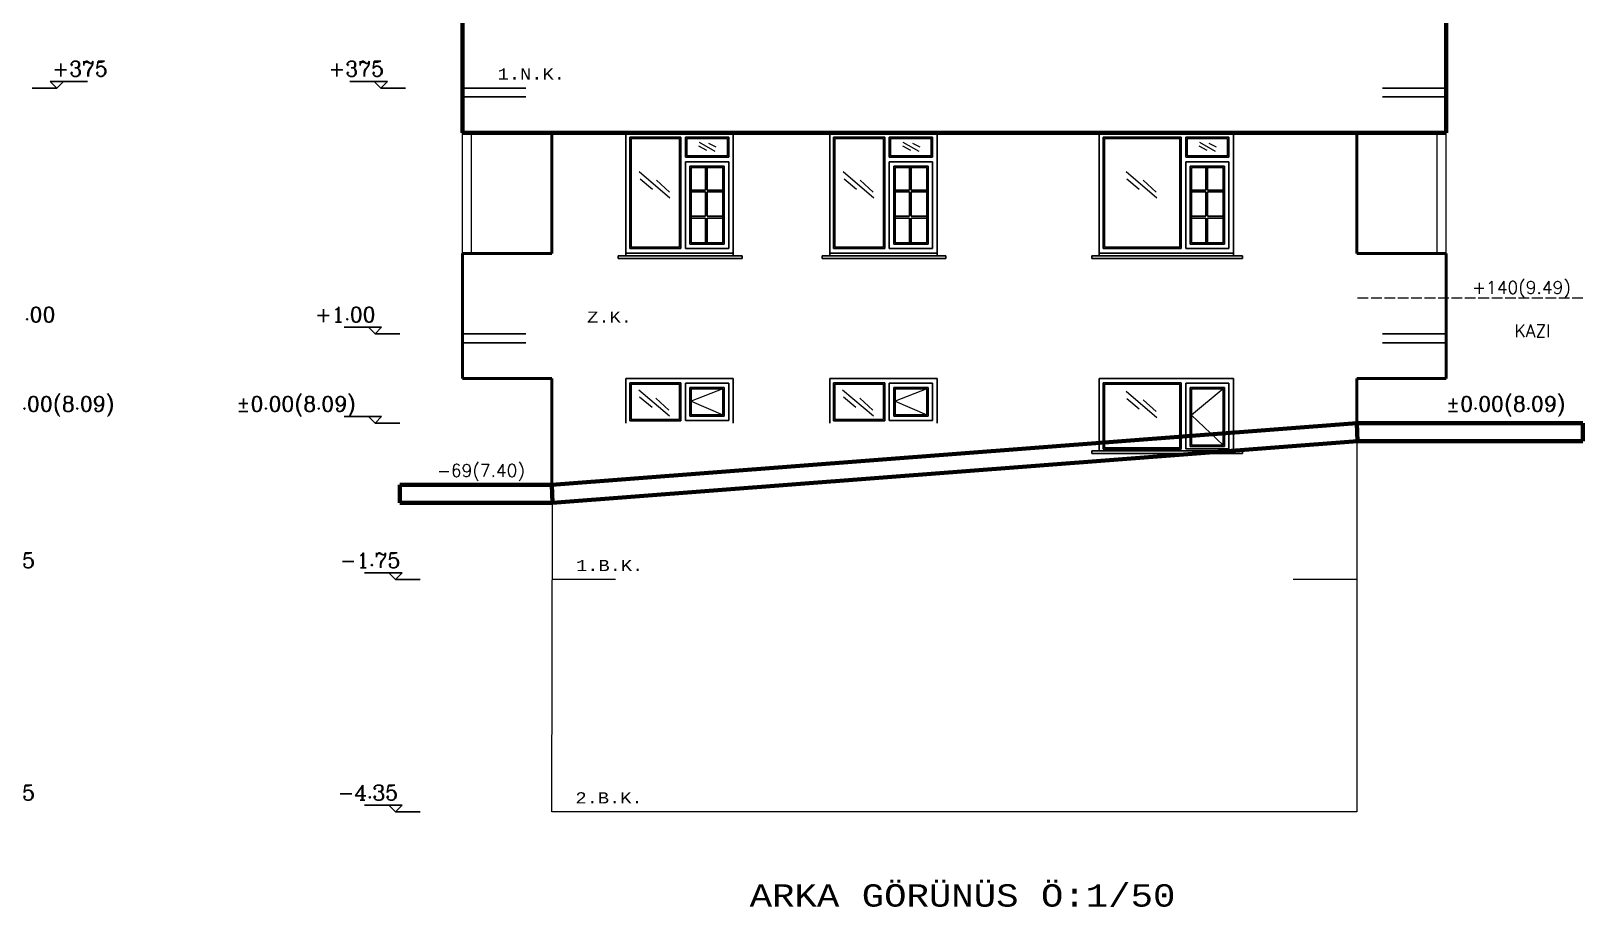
# Model space of a CAD drawing. Header units: millimetres. Extents: x 35860 to 71103, y -11298 to -8385.
# Drawn here: x 61447 to 63182, y -11105 to -10125 of the extents above; entities that cross this region are included whole.
import ezdxf
from ezdxf.enums import TextEntityAlignment as Align

# ---------------------------------------------------------------- set-up
doc = ezdxf.new("R2010")
doc.units = ezdxf.units.MM
doc.header["$MEASUREMENT"] = 0
doc.linetypes.add('ÇİZGİ1', pattern=[15, 12, -3])
doc.layers.get('0').update_dxf_attribs({"lineweight": 15})
for name, color, linetype, lineweight in [('02', 2, 'Continuous', 20), ('03_Yazı', 1, 'Continuous', 30), ('05', 4, 'Continuous', 50), ('07', 3, 'Continuous', 70)]:
    doc.layers.add(name, color=color, linetype=linetype, lineweight=lineweight)
doc.layers.add('1', color=1, linetype='Continuous')
doc.layers.add('RAK', color=110, linetype='Continuous')
doc.styles.add('C', font='')
doc.styles.add('ROMANC', font='romanc', dxfattribs={"height": 0.11})
doc.styles.get('C').set_extended_font_data('Courier New Tur')

msp = doc.modelspace()

# ---------------------------------------------------------------- linework, layer by layer
for p, q in [((61447.9, -10188.4), (61470.4, -10188.4)), ((61865.5, -10188.4), (61843, -10188.4)), ((62000.2, -10188.4), (61929.1, -10188.4)), ((62000.2, -10188.4), (61929.1, -10188.4)), ((61929.1, -10188.4), (62000.2, -10188.4)), ((62000.2, -10198.4), (61929.1, -10198.4)), ((62000.2, -10198.4), (61929.1, -10198.4)), ((61929.1, -10198.4), (62000.2, -10198.4)), ((63029.1, -10188.4), (62958, -10188.4)), ((63029.1, -10188.4), (62958, -10188.4)), ((62958, -10188.4), (63029.1, -10188.4)), ((63029.1, -10198.4), (62958, -10198.4)), ((63029.1, -10198.4), (62958, -10198.4)), ((62958, -10198.4), (63029.1, -10198.4)), ((61929.1, -10373.4), (61929.1, -10238.4)), ((61939.1, -10373.4), (61939.1, -10238.4)), ((62202.4, -10258.3), (62193.5, -10253.4)), ((62211.9, -10259.5), (62194.2, -10249.5)), ((62212.8, -10254.6), (62204.8, -10250.3)), ((62430.4, -10258.3), (62421.4, -10253.4)), ((62439.8, -10259.5), (62422.1, -10249.5)), ((62440.8, -10254.6), (62432.8, -10250.3)), ((62761.7, -10258.3), (62752.8, -10253.4)), ((62771.2, -10259.5), (62753.5, -10249.5)), ((62772.1, -10254.6), (62764.1, -10250.3)), ((63019.1, -10373.4), (63019.1, -10238.4)), ((63029.1, -10373.4), (63029.1, -10238.4)), ((62161.2, -10311.5), (62126.9, -10282.2)), ((62389.2, -10311.5), (62354.8, -10282.2)), ((62705.5, -10311.5), (62671.1, -10282.2)), ((62141.6, -10301.8), (62127.8, -10290.2)), ((62160.5, -10304.8), (62146, -10291.4)), ((62369.6, -10301.8), (62355.8, -10290.2)), ((62388.5, -10304.8), (62373.9, -10291.4)), ((62685.9, -10301.8), (62672.1, -10290.2)), ((62704.8, -10304.8), (62690.2, -10291.4)), ((61859.2, -10463.4), (61836.7, -10463.4)), ((62000.2, -10463.4), (61929.1, -10463.4)), ((62000.2, -10463.4), (61929.1, -10463.4)), ((61929.1, -10463.4), (62000.2, -10463.4)), ((62000.2, -10473.4), (61929.1, -10473.4)), ((62000.2, -10473.4), (61929.1, -10473.4)), ((61929.1, -10473.4), (62000.2, -10473.4)), ((63029.1, -10463.4), (62958, -10463.4)), ((63029.1, -10463.4), (62958, -10463.4)), ((62958, -10463.4), (63029.1, -10463.4)), ((63029.1, -10473.4), (62958, -10473.4)), ((63029.1, -10473.4), (62958, -10473.4)), ((62958, -10473.4), (63029.1, -10473.4)), ((62160.7, -10555.6), (62126.3, -10526.3)), ((62220.4, -10525.1), (62185, -10538.7)), ((62388.6, -10555.6), (62354.2, -10526.3)), ((62448.3, -10525.1), (62412.9, -10538.7)), ((62705.5, -10557.3), (62671.1, -10528)), ((62779.7, -10525.1), (62744.3, -10554.4)), ((62141.1, -10545.9), (62127.3, -10534.3)), ((62160, -10548.8), (62145.5, -10535.5)), ((62185, -10538.7), (62220.4, -10553.9)), ((62369, -10545.9), (62355.2, -10534.3)), ((62387.9, -10548.8), (62373.4, -10535.5)), ((62412.9, -10538.7), (62448.3, -10553.9)), ((62685.9, -10547.6), (62672.1, -10536)), ((62704.8, -10550.5), (62690.2, -10537.2)), ((61859.2, -10563.4), (61836.7, -10563.4)), ((62744.3, -10554.4), (62779.7, -10588)), ((62929.1, -10583.5), (62929.1, -10998.4)), ((62029.1, -10998.4), (62029.9, -10652.4)), ((61881.9, -10738.4), (61859.4, -10738.4)), ((62100.2, -10738.4), (62029.1, -10738.4)), ((62929.1, -10738.4), (62858, -10738.4)), ((61881.9, -10998.4), (61859.4, -10998.4)), ((62100.2, -10998.4), (62029.1, -10998.4)), ((62858, -10998.4), (62100.2, -10998.4)), ((62929.1, -10998.4), (62858, -10998.4))]:
    msp.add_line(p, q)
at = {"layer": '02', "linetype": 'ÇİZGİ1'}
msp.add_line((63182, -10423.4), (62929.1, -10423.4), dxfattribs=at)
at = {"layer": '05'}
for p, q in [((62029.1, -10238.4), (62029.1, -10373.4)), ((62929.1, -10373.4), (62929.1, -10238.4)), ((61929.1, -10513.4), (61929.1, -10373.4)), ((61929.1, -10373.4), (62029.1, -10373.4)), ((63029.1, -10373.4), (62929.1, -10373.4)), ((63029.1, -10513.4), (63029.1, -10373.4)), ((62029.1, -10513.4), (61929.1, -10513.4)), ((62029.1, -10513.4), (62029.1, -10632.4)), ((62929.1, -10563.4), (62929.1, -10513.4)), ((62929.1, -10513.4), (63029.1, -10513.4))]:
    msp.add_line(p, q, dxfattribs=at)
at = {"layer": '07'}
for p, q in [((61929.1, -10238.4), (61929.1, -10098.4)), ((63029.1, -10238.4), (63029.1, -10098.4)), ((62029.1, -10238.4), (61929.1, -10238.4)), ((62029.1, -10238.4), (62100.2, -10238.4)), ((62029.1, -10238.4), (62029.1, -10238.4)), ((62929.1, -10238.4), (62100.2, -10238.4)), ((62929.1, -10238.4), (63029.1, -10238.4)), ((62929.1, -10238.4), (62929.1, -10238.4)), ((62029.1, -10632.4), (62929.1, -10563.4)), ((62929.1, -10563.4), (63182, -10563.4)), ((62929.1, -10563.4), (62929.5, -10573.4)), ((63182, -10563.4), (63182, -10573.4)), ((62029.9, -10652.4), (62929.9, -10583.4)), ((62929.9, -10583.4), (62929.5, -10573.4)), ((62929.9, -10583.4), (63182, -10583.4)), ((63182, -10583.4), (63182, -10573.4)), ((61859.2, -10632.4), (61859.2, -10642.4)), ((61859.2, -10632.4), (62029.1, -10632.4)), ((62029.1, -10632.4), (62029.5, -10642.4)), ((61859.2, -10652.4), (61859.2, -10642.4)), ((61859.2, -10652.4), (62029.9, -10652.4)), ((62029.9, -10652.4), (62029.5, -10642.4))]:
    msp.add_line(p, q, dxfattribs=at)
at = {"layer": '1'}
for p, q in [((62111.9, -10376), (62111.9, -10238.4)), ((62111.9, -10376), (62111.9, -10238.4)), ((62111.9, -10373), (62111.9, -10238.4)), ((62111.9, -10238.4), (62231.9, -10238.4)), ((62116.2, -10296.4), (62116.2, -10243.4)), ((62116.2, -10296.4), (62116.2, -10243.4)), ((62116.2, -10296.4), (62116.2, -10243.4)), ((62116.2, -10243.4), (62173.5, -10243.4)), ((62117.7, -10291.4), (62117.7, -10244.9)), ((62117.7, -10291.4), (62117.7, -10244.9)), ((62117.7, -10244.9), (62172, -10244.9)), ((62117.7, -10291.4), (62117.7, -10244.9)), ((62131.9, -10238.4), (62231.9, -10238.4)), ((62131.9, -10238.4), (62231.9, -10238.4)), ((62136.2, -10243.4), (62173.5, -10243.4)), ((62136.2, -10243.4), (62173.5, -10243.4)), ((62137.7, -10244.9), (62172, -10244.9)), ((62137.7, -10244.9), (62172, -10244.9)), ((62172, -10288.9), (62172, -10244.9)), ((62172, -10288.9), (62172, -10244.9)), ((62172, -10288.9), (62172, -10244.9)), ((62173.5, -10293.9), (62173.5, -10243.4)), ((62173.5, -10293.9), (62173.5, -10243.4)), ((62173.5, -10293.9), (62173.5, -10243.4)), ((62178.5, -10243.4), (62178.5, -10265.9)), ((62178.5, -10243.4), (62226.9, -10243.4)), ((62178.5, -10243.4), (62178.5, -10265.9)), ((62178.5, -10243.4), (62226.9, -10243.4)), ((62178.5, -10243.4), (62178.5, -10265.9)), ((62178.5, -10243.4), (62226.9, -10243.4)), ((62180, -10244.9), (62180, -10264.4)), ((62180, -10244.9), (62225.4, -10244.9)), ((62180, -10244.9), (62180, -10264.4)), ((62180, -10244.9), (62225.4, -10244.9)), ((62180, -10244.9), (62180, -10264.4)), ((62180, -10244.9), (62225.4, -10244.9)), ((62225.4, -10244.9), (62225.4, -10264.4)), ((62225.4, -10244.9), (62225.4, -10264.4)), ((62225.4, -10244.9), (62225.4, -10264.4)), ((62226.9, -10243.4), (62226.9, -10265.9)), ((62226.9, -10243.4), (62226.9, -10265.9)), ((62226.9, -10243.4), (62226.9, -10265.9)), ((62231.9, -10238.4), (62231.9, -10376)), ((62231.9, -10238.4), (62231.9, -10370.9)), ((62231.9, -10373.4), (62231.9, -10238.4)), ((62231.9, -10238.4), (62231.9, -10376)), ((62231.9, -10238.4), (62231.9, -10370.9)), ((62231.9, -10373.4), (62231.9, -10238.4)), ((62231.9, -10238.4), (62231.9, -10376)), ((62231.9, -10238.4), (62231.9, -10370.9)), ((62231.9, -10373.4), (62231.9, -10238.4)), ((62339.8, -10376), (62339.8, -10238.4)), ((62339.8, -10376), (62339.8, -10238.4)), ((62339.8, -10373), (62339.8, -10238.4)), ((62339.8, -10238.4), (62459.8, -10238.4)), ((62344.1, -10296.4), (62344.1, -10243.4)), ((62344.1, -10296.4), (62344.1, -10243.4)), ((62344.1, -10296.4), (62344.1, -10243.4)), ((62344.1, -10243.4), (62401.4, -10243.4)), ((62345.6, -10291.4), (62345.6, -10244.9)), ((62345.6, -10291.4), (62345.6, -10244.9)), ((62345.6, -10244.9), (62399.9, -10244.9)), ((62345.6, -10291.4), (62345.6, -10244.9)), ((62359.8, -10238.4), (62459.8, -10238.4)), ((62359.8, -10238.4), (62459.8, -10238.4)), ((62364.1, -10243.4), (62401.4, -10243.4)), ((62364.1, -10243.4), (62401.4, -10243.4)), ((62365.6, -10244.9), (62399.9, -10244.9)), ((62365.6, -10244.9), (62399.9, -10244.9)), ((62399.9, -10288.9), (62399.9, -10244.9)), ((62399.9, -10288.9), (62399.9, -10244.9)), ((62399.9, -10288.9), (62399.9, -10244.9)), ((62401.4, -10293.9), (62401.4, -10243.4)), ((62401.4, -10293.9), (62401.4, -10243.4)), ((62401.4, -10293.9), (62401.4, -10243.4)), ((62406.4, -10243.4), (62406.4, -10265.9)), ((62406.4, -10243.4), (62454.8, -10243.4)), ((62406.4, -10243.4), (62406.4, -10265.9)), ((62406.4, -10243.4), (62454.8, -10243.4)), ((62406.4, -10243.4), (62406.4, -10265.9)), ((62406.4, -10243.4), (62454.8, -10243.4)), ((62407.9, -10244.9), (62407.9, -10264.4)), ((62407.9, -10244.9), (62453.3, -10244.9)), ((62407.9, -10244.9), (62407.9, -10264.4)), ((62407.9, -10244.9), (62453.3, -10244.9)), ((62407.9, -10244.9), (62407.9, -10264.4)), ((62407.9, -10244.9), (62453.3, -10244.9)), ((62453.3, -10244.9), (62453.3, -10264.4)), ((62453.3, -10244.9), (62453.3, -10264.4)), ((62453.3, -10244.9), (62453.3, -10264.4)), ((62454.8, -10243.4), (62454.8, -10265.9)), ((62454.8, -10243.4), (62454.8, -10265.9)), ((62454.8, -10243.4), (62454.8, -10265.9)), ((62459.8, -10238.4), (62459.8, -10376)), ((62459.8, -10238.4), (62459.8, -10370.9)), ((62459.8, -10373.4), (62459.8, -10238.4)), ((62459.8, -10238.4), (62459.8, -10376)), ((62459.8, -10238.4), (62459.8, -10370.9)), ((62459.8, -10373.4), (62459.8, -10238.4)), ((62459.8, -10238.4), (62459.8, -10376)), ((62459.8, -10238.4), (62459.8, -10370.9)), ((62459.8, -10373.4), (62459.8, -10238.4)), ((62641.2, -10376), (62641.2, -10238.4)), ((62641.2, -10376), (62641.2, -10238.4)), ((62641.2, -10373), (62641.2, -10238.4)), ((62641.2, -10238.4), (62791.2, -10238.4)), ((62645.4, -10296.4), (62645.4, -10243.4)), ((62645.4, -10296.4), (62645.4, -10243.4)), ((62645.4, -10296.4), (62645.4, -10243.4)), ((62645.4, -10243.4), (62732.8, -10243.4)), ((62646.9, -10291.4), (62646.9, -10244.9)), ((62646.9, -10291.4), (62646.9, -10244.9)), ((62646.9, -10244.9), (62731.3, -10244.9)), ((62646.9, -10291.4), (62646.9, -10244.9)), ((62661.2, -10238.4), (62761.2, -10238.4)), ((62661.2, -10238.4), (62761.2, -10238.4)), ((62665.4, -10243.4), (62702.8, -10243.4)), ((62665.4, -10243.4), (62702.8, -10243.4)), ((62666.9, -10244.9), (62701.3, -10244.9)), ((62666.9, -10244.9), (62701.3, -10244.9)), ((62731.3, -10288.9), (62731.3, -10244.9)), ((62731.3, -10288.9), (62731.3, -10244.9)), ((62731.3, -10288.9), (62731.3, -10244.9)), ((62732.8, -10293.9), (62732.8, -10243.4)), ((62732.8, -10293.9), (62732.8, -10243.4)), ((62732.8, -10293.9), (62732.8, -10243.4)), ((62737.8, -10243.4), (62737.8, -10265.9)), ((62737.8, -10243.4), (62786.2, -10243.4)), ((62737.8, -10243.4), (62737.8, -10265.9)), ((62737.8, -10243.4), (62786.2, -10243.4)), ((62737.8, -10243.4), (62737.8, -10265.9)), ((62737.8, -10243.4), (62786.2, -10243.4)), ((62739.3, -10244.9), (62739.3, -10264.4)), ((62739.3, -10244.9), (62784.7, -10244.9)), ((62739.3, -10244.9), (62739.3, -10264.4)), ((62739.3, -10244.9), (62784.7, -10244.9)), ((62739.3, -10244.9), (62739.3, -10264.4)), ((62739.3, -10244.9), (62784.7, -10244.9)), ((62784.7, -10244.9), (62784.7, -10264.4)), ((62784.7, -10244.9), (62784.7, -10264.4)), ((62784.7, -10244.9), (62784.7, -10264.4)), ((62786.2, -10243.4), (62786.2, -10265.9)), ((62786.2, -10243.4), (62786.2, -10265.9)), ((62786.2, -10243.4), (62786.2, -10265.9)), ((62791.2, -10238.4), (62791.2, -10376)), ((62791.2, -10238.4), (62791.2, -10370.9)), ((62791.2, -10373.4), (62791.2, -10238.4)), ((62791.2, -10238.4), (62791.2, -10376)), ((62791.2, -10238.4), (62791.2, -10370.9)), ((62791.2, -10373.4), (62791.2, -10238.4)), ((62791.2, -10238.4), (62791.2, -10376)), ((62791.2, -10238.4), (62791.2, -10370.9)), ((62791.2, -10373.4), (62791.2, -10238.4)), ((62173.5, -10368), (62173.5, -10270.9)), ((62173.5, -10368), (62173.5, -10270.9)), ((62173.5, -10368), (62173.5, -10270.9)), ((62226.9, -10265.9), (62178.5, -10265.9)), ((62226.9, -10265.9), (62178.5, -10265.9)), ((62226.9, -10265.9), (62178.5, -10265.9)), ((62178.5, -10270.9), (62178.5, -10368)), ((62178.5, -10270.9), (62226.9, -10270.9)), ((62178.5, -10270.9), (62178.5, -10368)), ((62178.5, -10270.9), (62226.9, -10270.9)), ((62178.5, -10270.9), (62178.5, -10368)), ((62178.5, -10270.9), (62226.9, -10270.9)), ((62225.4, -10264.4), (62180, -10264.4)), ((62225.4, -10264.4), (62180, -10264.4)), ((62225.4, -10264.4), (62180, -10264.4)), ((62226.9, -10270.9), (62226.9, -10368)), ((62226.9, -10270.9), (62226.9, -10368)), ((62226.9, -10270.9), (62226.9, -10368)), ((62401.4, -10368), (62401.4, -10270.9)), ((62401.4, -10368), (62401.4, -10270.9)), ((62401.4, -10368), (62401.4, -10270.9)), ((62454.8, -10265.9), (62406.4, -10265.9)), ((62454.8, -10265.9), (62406.4, -10265.9)), ((62454.8, -10265.9), (62406.4, -10265.9)), ((62406.4, -10270.9), (62406.4, -10368)), ((62406.4, -10270.9), (62454.8, -10270.9)), ((62406.4, -10270.9), (62406.4, -10368)), ((62406.4, -10270.9), (62454.8, -10270.9)), ((62406.4, -10270.9), (62406.4, -10368)), ((62406.4, -10270.9), (62454.8, -10270.9)), ((62453.3, -10264.4), (62407.9, -10264.4)), ((62453.3, -10264.4), (62407.9, -10264.4)), ((62453.3, -10264.4), (62407.9, -10264.4)), ((62454.8, -10270.9), (62454.8, -10368)), ((62454.8, -10270.9), (62454.8, -10368)), ((62454.8, -10270.9), (62454.8, -10368)), ((62732.8, -10368), (62732.8, -10270.9)), ((62732.8, -10368), (62732.8, -10270.9)), ((62732.8, -10368), (62732.8, -10270.9)), ((62786.2, -10265.9), (62737.8, -10265.9)), ((62786.2, -10265.9), (62737.8, -10265.9)), ((62786.2, -10265.9), (62737.8, -10265.9)), ((62737.8, -10270.9), (62737.8, -10368)), ((62737.8, -10270.9), (62786.2, -10270.9)), ((62737.8, -10270.9), (62737.8, -10368)), ((62737.8, -10270.9), (62786.2, -10270.9)), ((62737.8, -10270.9), (62737.8, -10368)), ((62737.8, -10270.9), (62786.2, -10270.9)), ((62784.7, -10264.4), (62739.3, -10264.4)), ((62784.7, -10264.4), (62739.3, -10264.4)), ((62784.7, -10264.4), (62739.3, -10264.4)), ((62786.2, -10270.9), (62786.2, -10368)), ((62786.2, -10270.9), (62786.2, -10368)), ((62786.2, -10270.9), (62786.2, -10368)), ((62116.2, -10368), (62116.2, -10283.4)), ((62116.2, -10368), (62116.2, -10283.4)), ((62116.2, -10368), (62116.2, -10283.4)), ((62117.7, -10366.5), (62117.7, -10284.9)), ((62117.7, -10366.5), (62117.7, -10284.9)), ((62117.7, -10366.5), (62117.7, -10284.9)), ((62172, -10366.5), (62172, -10272.4)), ((62172, -10366.5), (62172, -10272.4)), ((62172, -10366.5), (62172, -10272.4)), ((62183.5, -10363), (62183.5, -10275.9)), ((62183.5, -10275.9), (62221.9, -10275.9)), ((62183.5, -10363), (62183.5, -10275.9)), ((62183.5, -10275.9), (62221.9, -10275.9)), ((62183.5, -10363), (62183.5, -10275.9)), ((62183.5, -10275.9), (62221.9, -10275.9)), ((62185, -10361.5), (62185, -10277.4)), ((62185, -10277.4), (62220.4, -10277.4)), ((62185, -10361.5), (62185, -10277.4)), ((62185, -10277.4), (62220.4, -10277.4)), ((62185, -10361.5), (62185, -10277.4)), ((62185, -10277.4), (62220.4, -10277.4)), ((62200.9, -10277.4), (62200.9, -10302.6)), ((62200.9, -10277.4), (62200.9, -10302.6)), ((62200.9, -10277.4), (62200.9, -10302.6)), ((62202.9, -10277.4), (62202.9, -10302.6)), ((62202.9, -10277.4), (62202.9, -10302.6)), ((62202.9, -10277.4), (62202.9, -10302.6)), ((62220.4, -10277.4), (62220.4, -10361.5)), ((62220.4, -10277.4), (62220.4, -10361.5)), ((62220.4, -10277.4), (62220.4, -10361.5)), ((62221.9, -10275.9), (62221.9, -10363)), ((62221.9, -10275.9), (62221.9, -10363)), ((62221.9, -10275.9), (62221.9, -10363)), ((62344.1, -10368), (62344.1, -10283.4)), ((62344.1, -10368), (62344.1, -10283.4)), ((62344.1, -10368), (62344.1, -10283.4)), ((62345.6, -10366.5), (62345.6, -10284.9)), ((62345.6, -10366.5), (62345.6, -10284.9)), ((62345.6, -10366.5), (62345.6, -10284.9)), ((62399.9, -10366.5), (62399.9, -10272.4)), ((62399.9, -10366.5), (62399.9, -10272.4)), ((62399.9, -10366.5), (62399.9, -10272.4)), ((62411.4, -10363), (62411.4, -10275.9)), ((62411.4, -10275.9), (62449.8, -10275.9)), ((62411.4, -10363), (62411.4, -10275.9)), ((62411.4, -10275.9), (62449.8, -10275.9)), ((62411.4, -10363), (62411.4, -10275.9)), ((62411.4, -10275.9), (62449.8, -10275.9)), ((62412.9, -10361.5), (62412.9, -10277.4)), ((62412.9, -10277.4), (62448.3, -10277.4)), ((62412.9, -10361.5), (62412.9, -10277.4)), ((62412.9, -10277.4), (62448.3, -10277.4)), ((62412.9, -10361.5), (62412.9, -10277.4)), ((62412.9, -10277.4), (62448.3, -10277.4)), ((62428.9, -10277.4), (62428.9, -10302.6)), ((62428.9, -10277.4), (62428.9, -10302.6)), ((62428.9, -10277.4), (62428.9, -10302.6)), ((62430.9, -10277.4), (62430.9, -10302.6)), ((62430.9, -10277.4), (62430.9, -10302.6)), ((62430.9, -10277.4), (62430.9, -10302.6)), ((62448.3, -10277.4), (62448.3, -10361.5)), ((62448.3, -10277.4), (62448.3, -10361.5)), ((62448.3, -10277.4), (62448.3, -10361.5)), ((62449.8, -10275.9), (62449.8, -10363)), ((62449.8, -10275.9), (62449.8, -10363)), ((62449.8, -10275.9), (62449.8, -10363)), ((62645.4, -10368), (62645.4, -10283.4)), ((62645.4, -10368), (62645.4, -10283.4)), ((62645.4, -10368), (62645.4, -10283.4)), ((62646.9, -10366.5), (62646.9, -10284.9)), ((62646.9, -10366.5), (62646.9, -10284.9)), ((62646.9, -10366.5), (62646.9, -10284.9)), ((62731.3, -10366.5), (62731.3, -10272.4)), ((62731.3, -10366.5), (62731.3, -10272.4)), ((62731.3, -10366.5), (62731.3, -10272.4)), ((62742.8, -10363), (62742.8, -10275.9)), ((62742.8, -10275.9), (62781.2, -10275.9)), ((62742.8, -10363), (62742.8, -10275.9)), ((62742.8, -10275.9), (62781.2, -10275.9)), ((62742.8, -10363), (62742.8, -10275.9)), ((62742.8, -10275.9), (62781.2, -10275.9)), ((62744.3, -10361.5), (62744.3, -10277.4)), ((62744.3, -10277.4), (62779.7, -10277.4)), ((62744.3, -10361.5), (62744.3, -10277.4)), ((62744.3, -10277.4), (62779.7, -10277.4)), ((62744.3, -10361.5), (62744.3, -10277.4)), ((62744.3, -10277.4), (62779.7, -10277.4)), ((62760.2, -10277.4), (62760.2, -10302.6)), ((62760.2, -10277.4), (62760.2, -10302.6)), ((62760.2, -10277.4), (62760.2, -10302.6)), ((62762.2, -10277.4), (62762.2, -10302.6)), ((62762.2, -10277.4), (62762.2, -10302.6)), ((62762.2, -10277.4), (62762.2, -10302.6)), ((62779.7, -10277.4), (62779.7, -10361.5)), ((62779.7, -10277.4), (62779.7, -10361.5)), ((62779.7, -10277.4), (62779.7, -10361.5)), ((62781.2, -10275.9), (62781.2, -10363)), ((62781.2, -10275.9), (62781.2, -10363)), ((62781.2, -10275.9), (62781.2, -10363)), ((62185, -10302.6), (62200.9, -10302.6)), ((62185, -10302.6), (62200.9, -10302.6)), ((62185, -10302.6), (62200.9, -10302.6)), ((62185, -10304.6), (62200.9, -10304.6)), ((62185, -10304.6), (62200.9, -10304.6)), ((62185, -10304.6), (62200.9, -10304.6)), ((62200.9, -10304.6), (62200.9, -10331.7)), ((62200.9, -10304.6), (62200.9, -10331.7)), ((62200.9, -10304.6), (62200.9, -10331.7)), ((62202.9, -10302.6), (62220.4, -10302.6)), ((62202.9, -10302.6), (62220.4, -10302.6)), ((62202.9, -10302.6), (62220.4, -10302.6)), ((62202.9, -10304.6), (62202.9, -10331.7)), ((62202.9, -10304.6), (62220.4, -10304.6)), ((62202.9, -10304.6), (62202.9, -10331.7)), ((62202.9, -10304.6), (62220.4, -10304.6)), ((62202.9, -10304.6), (62202.9, -10331.7)), ((62202.9, -10304.6), (62220.4, -10304.6)), ((62412.9, -10302.6), (62428.9, -10302.6)), ((62412.9, -10302.6), (62428.9, -10302.6)), ((62412.9, -10302.6), (62428.9, -10302.6)), ((62412.9, -10304.6), (62428.9, -10304.6)), ((62412.9, -10304.6), (62428.9, -10304.6)), ((62412.9, -10304.6), (62428.9, -10304.6)), ((62428.9, -10304.6), (62428.9, -10331.7)), ((62428.9, -10304.6), (62428.9, -10331.7)), ((62428.9, -10304.6), (62428.9, -10331.7)), ((62430.9, -10302.6), (62448.3, -10302.6)), ((62430.9, -10302.6), (62448.3, -10302.6)), ((62430.9, -10302.6), (62448.3, -10302.6)), ((62430.9, -10304.6), (62430.9, -10331.7)), ((62430.9, -10304.6), (62448.3, -10304.6)), ((62430.9, -10304.6), (62430.9, -10331.7)), ((62430.9, -10304.6), (62448.3, -10304.6)), ((62430.9, -10304.6), (62430.9, -10331.7)), ((62430.9, -10304.6), (62448.3, -10304.6)), ((62744.3, -10302.6), (62760.2, -10302.6)), ((62744.3, -10302.6), (62760.2, -10302.6)), ((62744.3, -10302.6), (62760.2, -10302.6)), ((62744.3, -10304.6), (62760.2, -10304.6)), ((62744.3, -10304.6), (62760.2, -10304.6)), ((62744.3, -10304.6), (62760.2, -10304.6)), ((62760.2, -10304.6), (62760.2, -10331.7)), ((62760.2, -10304.6), (62760.2, -10331.7)), ((62760.2, -10304.6), (62760.2, -10331.7)), ((62762.2, -10302.6), (62779.7, -10302.6)), ((62762.2, -10302.6), (62779.7, -10302.6)), ((62762.2, -10302.6), (62779.7, -10302.6)), ((62762.2, -10304.6), (62762.2, -10331.7)), ((62762.2, -10304.6), (62779.7, -10304.6)), ((62762.2, -10304.6), (62762.2, -10331.7)), ((62762.2, -10304.6), (62779.7, -10304.6)), ((62762.2, -10304.6), (62762.2, -10331.7)), ((62762.2, -10304.6), (62779.7, -10304.6)), ((62185, -10331.7), (62200.9, -10331.7)), ((62185, -10331.7), (62200.9, -10331.7)), ((62185, -10331.7), (62200.9, -10331.7)), ((62200.9, -10333.9), (62185, -10333.9)), ((62200.9, -10333.9), (62185, -10333.9)), ((62200.9, -10333.9), (62185, -10333.9)), ((62200.9, -10333.9), (62200.9, -10361.5)), ((62200.9, -10333.9), (62200.9, -10361.5)), ((62200.9, -10333.9), (62200.9, -10361.5)), ((62202.9, -10331.7), (62220.5, -10331.7)), ((62202.9, -10331.7), (62220.5, -10331.7)), ((62202.9, -10331.7), (62220.5, -10331.7)), ((62202.9, -10333.9), (62202.9, -10361.5)), ((62220.4, -10333.9), (62202.9, -10333.9)), ((62202.9, -10333.9), (62202.9, -10361.5)), ((62220.4, -10333.9), (62202.9, -10333.9)), ((62202.9, -10333.9), (62202.9, -10361.5)), ((62220.4, -10333.9), (62202.9, -10333.9)), ((62412.9, -10331.7), (62428.9, -10331.7)), ((62412.9, -10331.7), (62428.9, -10331.7)), ((62412.9, -10331.7), (62428.9, -10331.7)), ((62428.9, -10333.9), (62412.9, -10333.9)), ((62428.9, -10333.9), (62412.9, -10333.9)), ((62428.9, -10333.9), (62412.9, -10333.9)), ((62428.9, -10333.9), (62428.9, -10361.5)), ((62428.9, -10333.9), (62428.9, -10361.5)), ((62428.9, -10333.9), (62428.9, -10361.5)), ((62430.9, -10331.7), (62448.4, -10331.7)), ((62430.9, -10331.7), (62448.4, -10331.7)), ((62430.9, -10331.7), (62448.4, -10331.7)), ((62430.9, -10333.9), (62430.9, -10361.5)), ((62448.3, -10333.9), (62430.9, -10333.9)), ((62430.9, -10333.9), (62430.9, -10361.5)), ((62448.3, -10333.9), (62430.9, -10333.9)), ((62430.9, -10333.9), (62430.9, -10361.5)), ((62448.3, -10333.9), (62430.9, -10333.9)), ((62744.3, -10331.7), (62760.2, -10331.7)), ((62744.3, -10331.7), (62760.2, -10331.7)), ((62744.3, -10331.7), (62760.2, -10331.7)), ((62760.2, -10333.9), (62744.3, -10333.9)), ((62760.2, -10333.9), (62744.3, -10333.9)), ((62760.2, -10333.9), (62744.3, -10333.9)), ((62760.2, -10333.9), (62760.2, -10361.5)), ((62760.2, -10333.9), (62760.2, -10361.5)), ((62760.2, -10333.9), (62760.2, -10361.5)), ((62762.2, -10331.7), (62779.8, -10331.7)), ((62762.2, -10331.7), (62779.8, -10331.7)), ((62762.2, -10331.7), (62779.8, -10331.7)), ((62762.2, -10333.9), (62762.2, -10361.5)), ((62779.7, -10333.9), (62762.2, -10333.9)), ((62762.2, -10333.9), (62762.2, -10361.5)), ((62779.7, -10333.9), (62762.2, -10333.9)), ((62762.2, -10333.9), (62762.2, -10361.5)), ((62779.7, -10333.9), (62762.2, -10333.9)), ((62103.4, -10379), (62103.4, -10376)), ((62103.4, -10379), (62103.4, -10376)), ((62103.4, -10379), (62103.4, -10376)), ((62103.4, -10376), (62241.9, -10376)), ((62231.9, -10373), (62111.9, -10373)), ((62173.5, -10368), (62116.2, -10368)), ((62172, -10366.5), (62117.7, -10366.5)), ((62123.4, -10376), (62241.9, -10376)), ((62123.4, -10376), (62241.9, -10376)), ((62231.9, -10373), (62131.9, -10373)), ((62231.9, -10373), (62131.9, -10373)), ((62173.5, -10368), (62136.2, -10368)), ((62173.5, -10368), (62136.2, -10368)), ((62172, -10366.5), (62137.7, -10366.5)), ((62172, -10366.5), (62137.7, -10366.5)), ((62226.9, -10368), (62178.5, -10368)), ((62226.9, -10368), (62178.5, -10368)), ((62226.9, -10368), (62178.5, -10368)), ((62221.9, -10363), (62183.5, -10363)), ((62221.9, -10363), (62183.5, -10363)), ((62221.9, -10363), (62183.5, -10363)), ((62220.4, -10361.5), (62185, -10361.5)), ((62220.4, -10361.5), (62185, -10361.5)), ((62220.4, -10361.5), (62185, -10361.5)), ((62231.9, -10373.4), (62231.9, -10373.4)), ((62231.9, -10373.4), (62231.9, -10376)), ((62231.9, -10373.4), (62231.9, -10373.4)), ((62231.9, -10373.4), (62231.9, -10376)), ((62231.9, -10373.4), (62231.9, -10373.4)), ((62231.9, -10373.4), (62231.9, -10376)), ((62241.9, -10376), (62241.9, -10379)), ((62241.9, -10376), (62241.9, -10379)), ((62241.9, -10376), (62241.9, -10379)), ((62331.3, -10379), (62331.3, -10376)), ((62331.3, -10379), (62331.3, -10376)), ((62331.3, -10379), (62331.3, -10376)), ((62331.3, -10376), (62469.8, -10376)), ((62459.8, -10373), (62339.8, -10373)), ((62401.4, -10368), (62344.1, -10368)), ((62399.9, -10366.5), (62345.6, -10366.5)), ((62351.3, -10376), (62469.8, -10376)), ((62351.3, -10376), (62469.8, -10376)), ((62459.8, -10373), (62359.8, -10373)), ((62459.8, -10373), (62359.8, -10373)), ((62401.4, -10368), (62364.1, -10368)), ((62401.4, -10368), (62364.1, -10368)), ((62399.9, -10366.5), (62365.6, -10366.5)), ((62399.9, -10366.5), (62365.6, -10366.5)), ((62454.8, -10368), (62406.4, -10368)), ((62454.8, -10368), (62406.4, -10368)), ((62454.8, -10368), (62406.4, -10368)), ((62449.8, -10363), (62411.4, -10363)), ((62449.8, -10363), (62411.4, -10363)), ((62449.8, -10363), (62411.4, -10363)), ((62448.3, -10361.5), (62412.9, -10361.5)), ((62448.3, -10361.5), (62412.9, -10361.5)), ((62448.3, -10361.5), (62412.9, -10361.5)), ((62459.8, -10373.4), (62459.8, -10373.4)), ((62459.8, -10373.4), (62459.8, -10376)), ((62459.8, -10373.4), (62459.8, -10373.4)), ((62459.8, -10373.4), (62459.8, -10376)), ((62459.8, -10373.4), (62459.8, -10373.4)), ((62459.8, -10373.4), (62459.8, -10376)), ((62469.8, -10376), (62469.8, -10379)), ((62469.8, -10376), (62469.8, -10379)), ((62469.8, -10376), (62469.8, -10379)), ((62632.7, -10379), (62632.7, -10376)), ((62632.7, -10379), (62632.7, -10376)), ((62632.7, -10379), (62632.7, -10376)), ((62632.7, -10376), (62801.2, -10376)), ((62791.2, -10373), (62641.2, -10373)), ((62732.8, -10368), (62645.4, -10368)), ((62731.3, -10366.5), (62646.9, -10366.5)), ((62652.7, -10376), (62771.2, -10376)), ((62652.7, -10376), (62771.2, -10376)), ((62761.2, -10373), (62661.2, -10373)), ((62761.2, -10373), (62661.2, -10373)), ((62702.8, -10368), (62665.4, -10368)), ((62702.8, -10368), (62665.4, -10368)), ((62701.3, -10366.5), (62666.9, -10366.5)), ((62701.3, -10366.5), (62666.9, -10366.5)), ((62786.2, -10368), (62737.8, -10368)), ((62786.2, -10368), (62737.8, -10368)), ((62786.2, -10368), (62737.8, -10368)), ((62781.2, -10363), (62742.8, -10363)), ((62781.2, -10363), (62742.8, -10363)), ((62781.2, -10363), (62742.8, -10363)), ((62779.7, -10361.5), (62744.3, -10361.5)), ((62779.7, -10361.5), (62744.3, -10361.5)), ((62779.7, -10361.5), (62744.3, -10361.5)), ((62791.2, -10373.4), (62791.2, -10373.4)), ((62791.2, -10373.4), (62791.2, -10376)), ((62791.2, -10373.4), (62791.2, -10373.4)), ((62791.2, -10373.4), (62791.2, -10376)), ((62791.2, -10373.4), (62791.2, -10373.4)), ((62791.2, -10373.4), (62791.2, -10376)), ((62801.2, -10376), (62801.2, -10379)), ((62801.2, -10376), (62801.2, -10379)), ((62801.2, -10376), (62801.2, -10379)), ((62241.9, -10379), (62103.4, -10379)), ((62241.9, -10379), (62123.4, -10379)), ((62241.9, -10379), (62123.4, -10379)), ((62469.8, -10379), (62331.3, -10379)), ((62469.8, -10379), (62351.3, -10379)), ((62469.8, -10379), (62351.3, -10379)), ((62801.2, -10379), (62632.7, -10379)), ((62771.2, -10379), (62652.7, -10379)), ((62771.2, -10379), (62652.7, -10379)), ((62111.9, -10513.4), (62231.9, -10513.4)), ((62111.9, -10513.4), (62231.9, -10513.4)), ((62111.9, -10563.4), (62111.9, -10513.4)), ((62111.9, -10563.4), (62111.9, -10513.4)), ((62111.9, -10563.4), (62111.9, -10513.4)), ((62131.9, -10513.4), (62231.9, -10513.4)), ((62131.9, -10513.4), (62231.9, -10513.4)), ((62231.9, -10513.4), (62231.9, -10563.4)), ((62231.9, -10513.4), (62231.9, -10563.4)), ((62231.9, -10513.4), (62231.9, -10563.4)), ((62231.9, -10513.4), (62231.9, -10563.4)), ((62231.9, -10513.4), (62231.9, -10563.4)), ((62231.9, -10513.4), (62231.9, -10563.4)), ((62231.9, -10563.4), (62231.9, -10513.4)), ((62231.9, -10563.4), (62231.9, -10513.4)), ((62231.9, -10563.4), (62231.9, -10513.4)), ((62339.8, -10513.4), (62459.8, -10513.4)), ((62339.8, -10513.4), (62459.8, -10513.4)), ((62339.8, -10563.4), (62339.8, -10513.4)), ((62339.8, -10563.4), (62339.8, -10513.4)), ((62339.8, -10563.4), (62339.8, -10513.4)), ((62359.8, -10513.4), (62459.8, -10513.4)), ((62359.8, -10513.4), (62459.8, -10513.4)), ((62459.8, -10513.4), (62459.8, -10563.4)), ((62459.8, -10513.4), (62459.8, -10563.4)), ((62459.8, -10513.4), (62459.8, -10563.4)), ((62459.8, -10513.4), (62459.8, -10563.4)), ((62459.8, -10513.4), (62459.8, -10563.4)), ((62459.8, -10513.4), (62459.8, -10563.4)), ((62459.8, -10563.4), (62459.8, -10513.4)), ((62459.8, -10563.4), (62459.8, -10513.4)), ((62459.8, -10563.4), (62459.8, -10513.4)), ((62641.2, -10513.4), (62791.2, -10513.4)), ((62641.2, -10563.4), (62641.2, -10513.4)), ((62641.2, -10563.4), (62641.2, -10513.4)), ((62641.2, -10594.5), (62641.2, -10513.4)), ((62661.2, -10513.4), (62761.2, -10513.4)), ((62661.2, -10513.4), (62761.2, -10513.4)), ((62791.2, -10513.4), (62791.2, -10563.4)), ((62791.2, -10513.4), (62791.2, -10563.4)), ((62791.2, -10513.4), (62791.2, -10563.4)), ((62791.2, -10513.4), (62791.2, -10563.4)), ((62791.2, -10513.4), (62791.2, -10563.4)), ((62791.2, -10513.4), (62791.2, -10563.4)), ((62791.2, -10563.4), (62791.2, -10513.4)), ((62791.2, -10563.4), (62791.2, -10513.4)), ((62791.2, -10594.5), (62791.2, -10513.4)), ((62116.2, -10518.4), (62173.5, -10518.4)), ((62116.2, -10560.8), (62116.2, -10518.4)), ((62117.7, -10519.9), (62172, -10519.9)), ((62117.7, -10559.3), (62117.7, -10519.9)), ((62172, -10559.3), (62172, -10519.9)), ((62173.5, -10560.8), (62173.5, -10518.4)), ((62178.5, -10518.6), (62178.5, -10536.1)), ((62178.5, -10518.6), (62226.9, -10518.6)), ((62178.5, -10518.6), (62178.5, -10536.1)), ((62178.5, -10518.6), (62226.9, -10518.6)), ((62178.5, -10518.6), (62178.5, -10536.1)), ((62178.5, -10518.6), (62226.9, -10518.6)), ((62183.5, -10523.6), (62221.9, -10523.6)), ((62183.5, -10523.6), (62221.9, -10523.6)), ((62183.5, -10523.6), (62221.9, -10523.6)), ((62183.5, -10536.1), (62183.5, -10523.6)), ((62183.5, -10536.1), (62183.5, -10523.6)), ((62183.5, -10536.1), (62183.5, -10523.6)), ((62185, -10525.1), (62220.4, -10525.1)), ((62185, -10525.1), (62220.4, -10525.1)), ((62185, -10525.1), (62220.4, -10525.1)), ((62185, -10536.1), (62185, -10525.1)), ((62185, -10536.1), (62185, -10525.1)), ((62185, -10536.1), (62185, -10525.1)), ((62220.4, -10525.1), (62220.4, -10536.1)), ((62220.4, -10525.1), (62220.4, -10536.1)), ((62220.4, -10525.1), (62220.4, -10536.1)), ((62221.9, -10523.6), (62221.9, -10536.1)), ((62221.9, -10523.6), (62221.9, -10536.1)), ((62221.9, -10523.6), (62221.9, -10536.1)), ((62226.9, -10518.6), (62226.9, -10536.1)), ((62226.9, -10518.6), (62226.9, -10536.1)), ((62226.9, -10518.6), (62226.9, -10536.1)), ((62344.1, -10518.4), (62401.4, -10518.4)), ((62344.1, -10560.8), (62344.1, -10518.4)), ((62345.6, -10519.9), (62399.9, -10519.9)), ((62345.6, -10559.3), (62345.6, -10519.9)), ((62399.9, -10559.3), (62399.9, -10519.9)), ((62401.4, -10560.8), (62401.4, -10518.4)), ((62406.4, -10518.6), (62406.4, -10536.1)), ((62406.4, -10518.6), (62454.8, -10518.6)), ((62406.4, -10518.6), (62406.4, -10536.1)), ((62406.4, -10518.6), (62454.8, -10518.6)), ((62406.4, -10518.6), (62406.4, -10536.1)), ((62406.4, -10518.6), (62454.8, -10518.6)), ((62411.4, -10523.6), (62449.8, -10523.6)), ((62411.4, -10523.6), (62449.8, -10523.6)), ((62411.4, -10523.6), (62449.8, -10523.6)), ((62411.4, -10536.1), (62411.4, -10523.6)), ((62411.4, -10536.1), (62411.4, -10523.6)), ((62411.4, -10536.1), (62411.4, -10523.6)), ((62412.9, -10525.1), (62448.3, -10525.1)), ((62412.9, -10525.1), (62448.3, -10525.1)), ((62412.9, -10525.1), (62448.3, -10525.1)), ((62412.9, -10536.1), (62412.9, -10525.1)), ((62412.9, -10536.1), (62412.9, -10525.1)), ((62412.9, -10536.1), (62412.9, -10525.1)), ((62448.3, -10525.1), (62448.3, -10536.1)), ((62448.3, -10525.1), (62448.3, -10536.1)), ((62448.3, -10525.1), (62448.3, -10536.1)), ((62449.8, -10523.6), (62449.8, -10536.1)), ((62449.8, -10523.6), (62449.8, -10536.1)), ((62449.8, -10523.6), (62449.8, -10536.1)), ((62454.8, -10518.6), (62454.8, -10536.1)), ((62454.8, -10518.6), (62454.8, -10536.1)), ((62454.8, -10518.6), (62454.8, -10536.1)), ((62645.4, -10518.4), (62732.8, -10518.4)), ((62645.4, -10592.5), (62645.4, -10518.4)), ((62646.9, -10519.9), (62731.3, -10519.9)), ((62646.9, -10591), (62646.9, -10519.9)), ((62665.4, -10518.4), (62702.8, -10518.4)), ((62665.4, -10518.4), (62702.8, -10518.4)), ((62666.9, -10519.9), (62701.3, -10519.9)), ((62666.9, -10519.9), (62701.3, -10519.9)), ((62731.3, -10591), (62731.3, -10519.9)), ((62732.8, -10592.5), (62732.8, -10518.4)), ((62737.8, -10518.6), (62737.8, -10536.1)), ((62737.8, -10518.6), (62786.2, -10518.6)), ((62737.8, -10518.6), (62737.8, -10536.1)), ((62737.8, -10518.6), (62786.2, -10518.6)), ((62737.8, -10518.6), (62737.8, -10536.1)), ((62737.8, -10518.6), (62786.2, -10518.6)), ((62742.8, -10523.6), (62781.2, -10523.6)), ((62742.8, -10523.6), (62781.2, -10523.6)), ((62742.8, -10523.6), (62781.2, -10523.6)), ((62742.8, -10536.1), (62742.8, -10523.6)), ((62742.8, -10536.1), (62742.8, -10523.6)), ((62742.8, -10536.1), (62742.8, -10523.6)), ((62744.3, -10525.1), (62779.7, -10525.1)), ((62744.3, -10525.1), (62779.7, -10525.1)), ((62744.3, -10525.1), (62779.7, -10525.1)), ((62744.3, -10536.1), (62744.3, -10525.1)), ((62744.3, -10536.1), (62744.3, -10525.1)), ((62744.3, -10536.1), (62744.3, -10525.1)), ((62779.7, -10525.1), (62779.7, -10536.1)), ((62779.7, -10525.1), (62779.7, -10536.1)), ((62779.7, -10525.1), (62779.7, -10536.1)), ((62781.2, -10523.6), (62781.2, -10536.1)), ((62781.2, -10523.6), (62781.2, -10536.1)), ((62781.2, -10523.6), (62781.2, -10536.1)), ((62786.2, -10518.6), (62786.2, -10536.1)), ((62786.2, -10518.6), (62786.2, -10536.1)), ((62786.2, -10518.6), (62786.2, -10536.1)), ((62178.5, -10553.6), (62178.5, -10536.1)), ((62178.5, -10553.6), (62178.5, -10536.1)), ((62178.5, -10560.4), (62178.5, -10536.1)), ((62183.5, -10536.1), (62183.5, -10548.6)), ((62183.5, -10536.1), (62183.5, -10548.6)), ((62183.5, -10536.1), (62183.5, -10555.4)), ((62185, -10536.1), (62185, -10547.1)), ((62185, -10536.1), (62185, -10547.1)), ((62185, -10536.1), (62185, -10553.9)), ((62220.4, -10547.1), (62220.4, -10536.1)), ((62220.4, -10547.1), (62220.4, -10536.1)), ((62220.4, -10553.9), (62220.4, -10536.1)), ((62221.9, -10548.6), (62221.9, -10536.1)), ((62221.9, -10548.6), (62221.9, -10536.1)), ((62221.9, -10555.4), (62221.9, -10536.1)), ((62226.9, -10553.6), (62226.9, -10536.1)), ((62226.9, -10553.6), (62226.9, -10536.1)), ((62226.9, -10560.4), (62226.9, -10536.1)), ((62406.4, -10553.6), (62406.4, -10536.1)), ((62406.4, -10553.6), (62406.4, -10536.1)), ((62406.4, -10560.4), (62406.4, -10536.1)), ((62411.4, -10536.1), (62411.4, -10548.6)), ((62411.4, -10536.1), (62411.4, -10548.6)), ((62411.4, -10536.1), (62411.4, -10555.4)), ((62412.9, -10536.1), (62412.9, -10547.1)), ((62412.9, -10536.1), (62412.9, -10547.1)), ((62412.9, -10536.1), (62412.9, -10553.9)), ((62448.3, -10547.1), (62448.3, -10536.1)), ((62448.3, -10547.1), (62448.3, -10536.1)), ((62448.3, -10553.9), (62448.3, -10536.1)), ((62449.8, -10548.6), (62449.8, -10536.1)), ((62449.8, -10548.6), (62449.8, -10536.1)), ((62449.8, -10555.4), (62449.8, -10536.1)), ((62454.8, -10553.6), (62454.8, -10536.1)), ((62454.8, -10553.6), (62454.8, -10536.1)), ((62454.8, -10560.4), (62454.8, -10536.1)), ((62737.8, -10553.6), (62737.8, -10536.1)), ((62737.8, -10553.6), (62737.8, -10536.1)), ((62737.8, -10592.2), (62737.8, -10536.1)), ((62742.8, -10536.1), (62742.8, -10548.6)), ((62742.8, -10536.1), (62742.8, -10548.6)), ((62742.8, -10536.1), (62742.8, -10589.5)), ((62744.3, -10536.1), (62744.3, -10547.1)), ((62744.3, -10536.1), (62744.3, -10547.1)), ((62744.3, -10536.1), (62744.3, -10588)), ((62779.7, -10547.1), (62779.7, -10536.1)), ((62779.7, -10547.1), (62779.7, -10536.1)), ((62779.7, -10588), (62779.7, -10536.1)), ((62781.2, -10548.6), (62781.2, -10536.1)), ((62781.2, -10548.6), (62781.2, -10536.1)), ((62781.2, -10589.5), (62781.2, -10536.1)), ((62786.2, -10553.6), (62786.2, -10536.1)), ((62786.2, -10553.6), (62786.2, -10536.1)), ((62786.2, -10592.2), (62786.2, -10536.1)), ((62116.2, -10560.8), (62173.5, -10560.8)), ((62117.7, -10559.3), (62172, -10559.3)), ((62133.6, -10560.8), (62172, -10560.8)), ((62133.6, -10560.8), (62172, -10560.8)), ((62135.1, -10559.3), (62170.5, -10559.3)), ((62135.1, -10559.3), (62170.5, -10559.3)), ((62178.5, -10560.4), (62226.9, -10560.4)), ((62178.5, -10560.4), (62226.9, -10560.4)), ((62178.5, -10560.4), (62226.9, -10560.4)), ((62183.5, -10555.4), (62221.9, -10555.4)), ((62183.5, -10555.4), (62221.9, -10555.4)), ((62183.5, -10555.4), (62221.9, -10555.4)), ((62185, -10553.9), (62220.4, -10553.9)), ((62185, -10553.9), (62220.4, -10553.9)), ((62185, -10553.9), (62220.4, -10553.9)), ((62344.1, -10560.8), (62401.4, -10560.8)), ((62345.6, -10559.3), (62399.9, -10559.3)), ((62361.5, -10560.8), (62399.9, -10560.8)), ((62361.5, -10560.8), (62399.9, -10560.8)), ((62363, -10559.3), (62398.4, -10559.3)), ((62363, -10559.3), (62398.4, -10559.3)), ((62406.4, -10560.4), (62454.8, -10560.4)), ((62406.4, -10560.4), (62454.8, -10560.4)), ((62406.4, -10560.4), (62454.8, -10560.4)), ((62411.4, -10555.4), (62449.8, -10555.4)), ((62411.4, -10555.4), (62449.8, -10555.4)), ((62411.4, -10555.4), (62449.8, -10555.4)), ((62412.9, -10553.9), (62448.3, -10553.9)), ((62412.9, -10553.9), (62448.3, -10553.9)), ((62412.9, -10553.9), (62448.3, -10553.9)), ((62632.7, -10597.5), (62632.7, -10594.5)), ((62632.7, -10597.5), (62632.7, -10594.5)), ((62632.7, -10597.5), (62632.7, -10594.5)), ((62632.7, -10594.5), (62801.2, -10594.5)), ((62801.2, -10597.5), (62632.7, -10597.5)), ((62645.4, -10592.5), (62732.8, -10592.5)), ((62646.9, -10591), (62731.3, -10591)), ((62652.7, -10594.5), (62771.2, -10594.5)), ((62652.7, -10594.5), (62771.2, -10594.5)), ((62771.2, -10597.5), (62652.7, -10597.5)), ((62771.2, -10597.5), (62652.7, -10597.5)), ((62692.9, -10592.5), (62731.3, -10592.5)), ((62692.9, -10592.5), (62731.3, -10592.5)), ((62694.4, -10591), (62729.8, -10591)), ((62694.4, -10591), (62729.8, -10591)), ((62786.2, -10592.2), (62737.8, -10592.2)), ((62737.8, -10594.5), (62786.2, -10594.5)), ((62737.8, -10594.5), (62786.2, -10594.5)), ((62737.8, -10594.5), (62786.2, -10594.5)), ((62742.8, -10589.5), (62781.2, -10589.5)), ((62742.8, -10589.5), (62781.2, -10589.5)), ((62742.8, -10589.5), (62781.2, -10589.5)), ((62744.3, -10588), (62779.7, -10588)), ((62744.3, -10588), (62779.7, -10588)), ((62744.3, -10588), (62779.7, -10588)), ((62791.2, -10591.9), (62791.2, -10591.9)), ((62791.2, -10591.9), (62791.2, -10594.5)), ((62791.2, -10591.9), (62791.2, -10591.9)), ((62791.2, -10591.9), (62791.2, -10594.5)), ((62791.2, -10591.9), (62791.2, -10591.9)), ((62791.2, -10591.9), (62791.2, -10594.5)), ((62801.2, -10594.5), (62801.2, -10597.5)), ((62801.2, -10594.5), (62801.2, -10597.5)), ((62801.2, -10594.5), (62801.2, -10597.5))]:
    msp.add_line(p, q, dxfattribs=at)
at = {"layer": 'RAK'}
for p, q in [((61468.2, -10181), (61510.1, -10181)), ((61468.2, -10181), (61510.1, -10181)), ((61475.6, -10188.4), (61468.2, -10181)), ((61483, -10181), (61475.6, -10188.4)), ((61845.2, -10181), (61803.2, -10181)), ((61845.2, -10181), (61803.2, -10181)), ((61830.4, -10181), (61837.8, -10188.4)), ((61837.8, -10188.4), (61845.2, -10181)), ((61475.6, -10188.4), (61447.9, -10188.4)), ((61837.8, -10188.4), (61865.5, -10188.4)), ((61838.8, -10456), (61796.9, -10456)), ((61838.8, -10456), (61796.9, -10456)), ((61824.1, -10456), (61831.5, -10463.4)), ((61831.5, -10463.4), (61838.8, -10456)), ((61831.5, -10463.4), (61859.2, -10463.4)), ((61838.8, -10556), (61796.9, -10556)), ((61838.8, -10556), (61796.9, -10556)), ((61824.1, -10556), (61831.5, -10563.4)), ((61831.5, -10563.4), (61838.8, -10556)), ((61831.5, -10563.4), (61859.2, -10563.4)), ((61861.6, -10731), (61819.7, -10731)), ((61861.6, -10731), (61819.7, -10731)), ((61846.9, -10731), (61854.2, -10738.4)), ((61854.2, -10738.4), (61861.6, -10731)), ((61854.2, -10738.4), (61881.9, -10738.4)), ((61861.6, -10991), (61819.7, -10991)), ((61861.6, -10991), (61819.7, -10991)), ((61846.9, -10991), (61854.2, -10998.4)), ((61854.2, -10998.4), (61861.6, -10991)), ((61854.2, -10998.4), (61881.9, -10998.4))]:
    msp.add_line(p, q, dxfattribs=at)

# ---------------------------------------------------------------- texts
at = {"layer": '03_Yazı'}
for s, height, style, p in [('+375', 16.8, 'ROMANC', (61470.7, -10175.3)), ('+375', 16.8, 'ROMANC', (61779.5, -10175.3)), ('+140(9.49)', 14, 'ROMANC', (63058, -10418.5)), ('+1.00', 16.8, 'ROMANC', (61406.3, -10450.3)), ('+1.00', 16.8, 'ROMANC', (61764.3, -10450.3)), ('KAZI', 14, 'ROMANC', (63105.4, -10467.1)), ('%%P0.00(8.09)', 16.8, 'ROMANC', (61406.3, -10550.3)), ('%%P0.00(8.09)', 16.8, 'ROMANC', (61676.3, -10550.3)), ('%%P0.00(8.09)', 16.8, 'ROMANC', (63028.8, -10550.3)), ('-69(7.40)', 14, 'ROMANC', (61900.6, -10623.4)), ('-1.75', 16.8, 'ROMANC', (61383.5, -10725.3)), ('-1.75', 16.8, 'ROMANC', (61792, -10725.3)), ('-4.35', 16.8, 'ROMANC', (61383.5, -10985.3)), ('-4.35', 16.8, 'ROMANC', (61789.6, -10985.3)), ('ARKA GÖRÜNÜS Ö:1/50', 25, 'C', (62250.3, -11104.4))]:
    msp.add_text(s, height=height, dxfattribs=dict(at, style=style)).set_placement(p)
at = {"layer": '03_Yazı', "style": 'C'}
for tag, p in [('1.N.K.', (62006.1, -10172.7)), ('Z.K.', (62093.6, -10444.7)), ('1.B.K.', (62093.8, -10722.7)), ('2.B.K.', (62093.1, -10982.7))]:
    msp.add_attdef(tag, text='A:10.00m2', height=12.5, dxfattribs=at).set_placement(p, align=Align.MIDDLE_CENTER)

doc.saveas('drawing.dxf')
